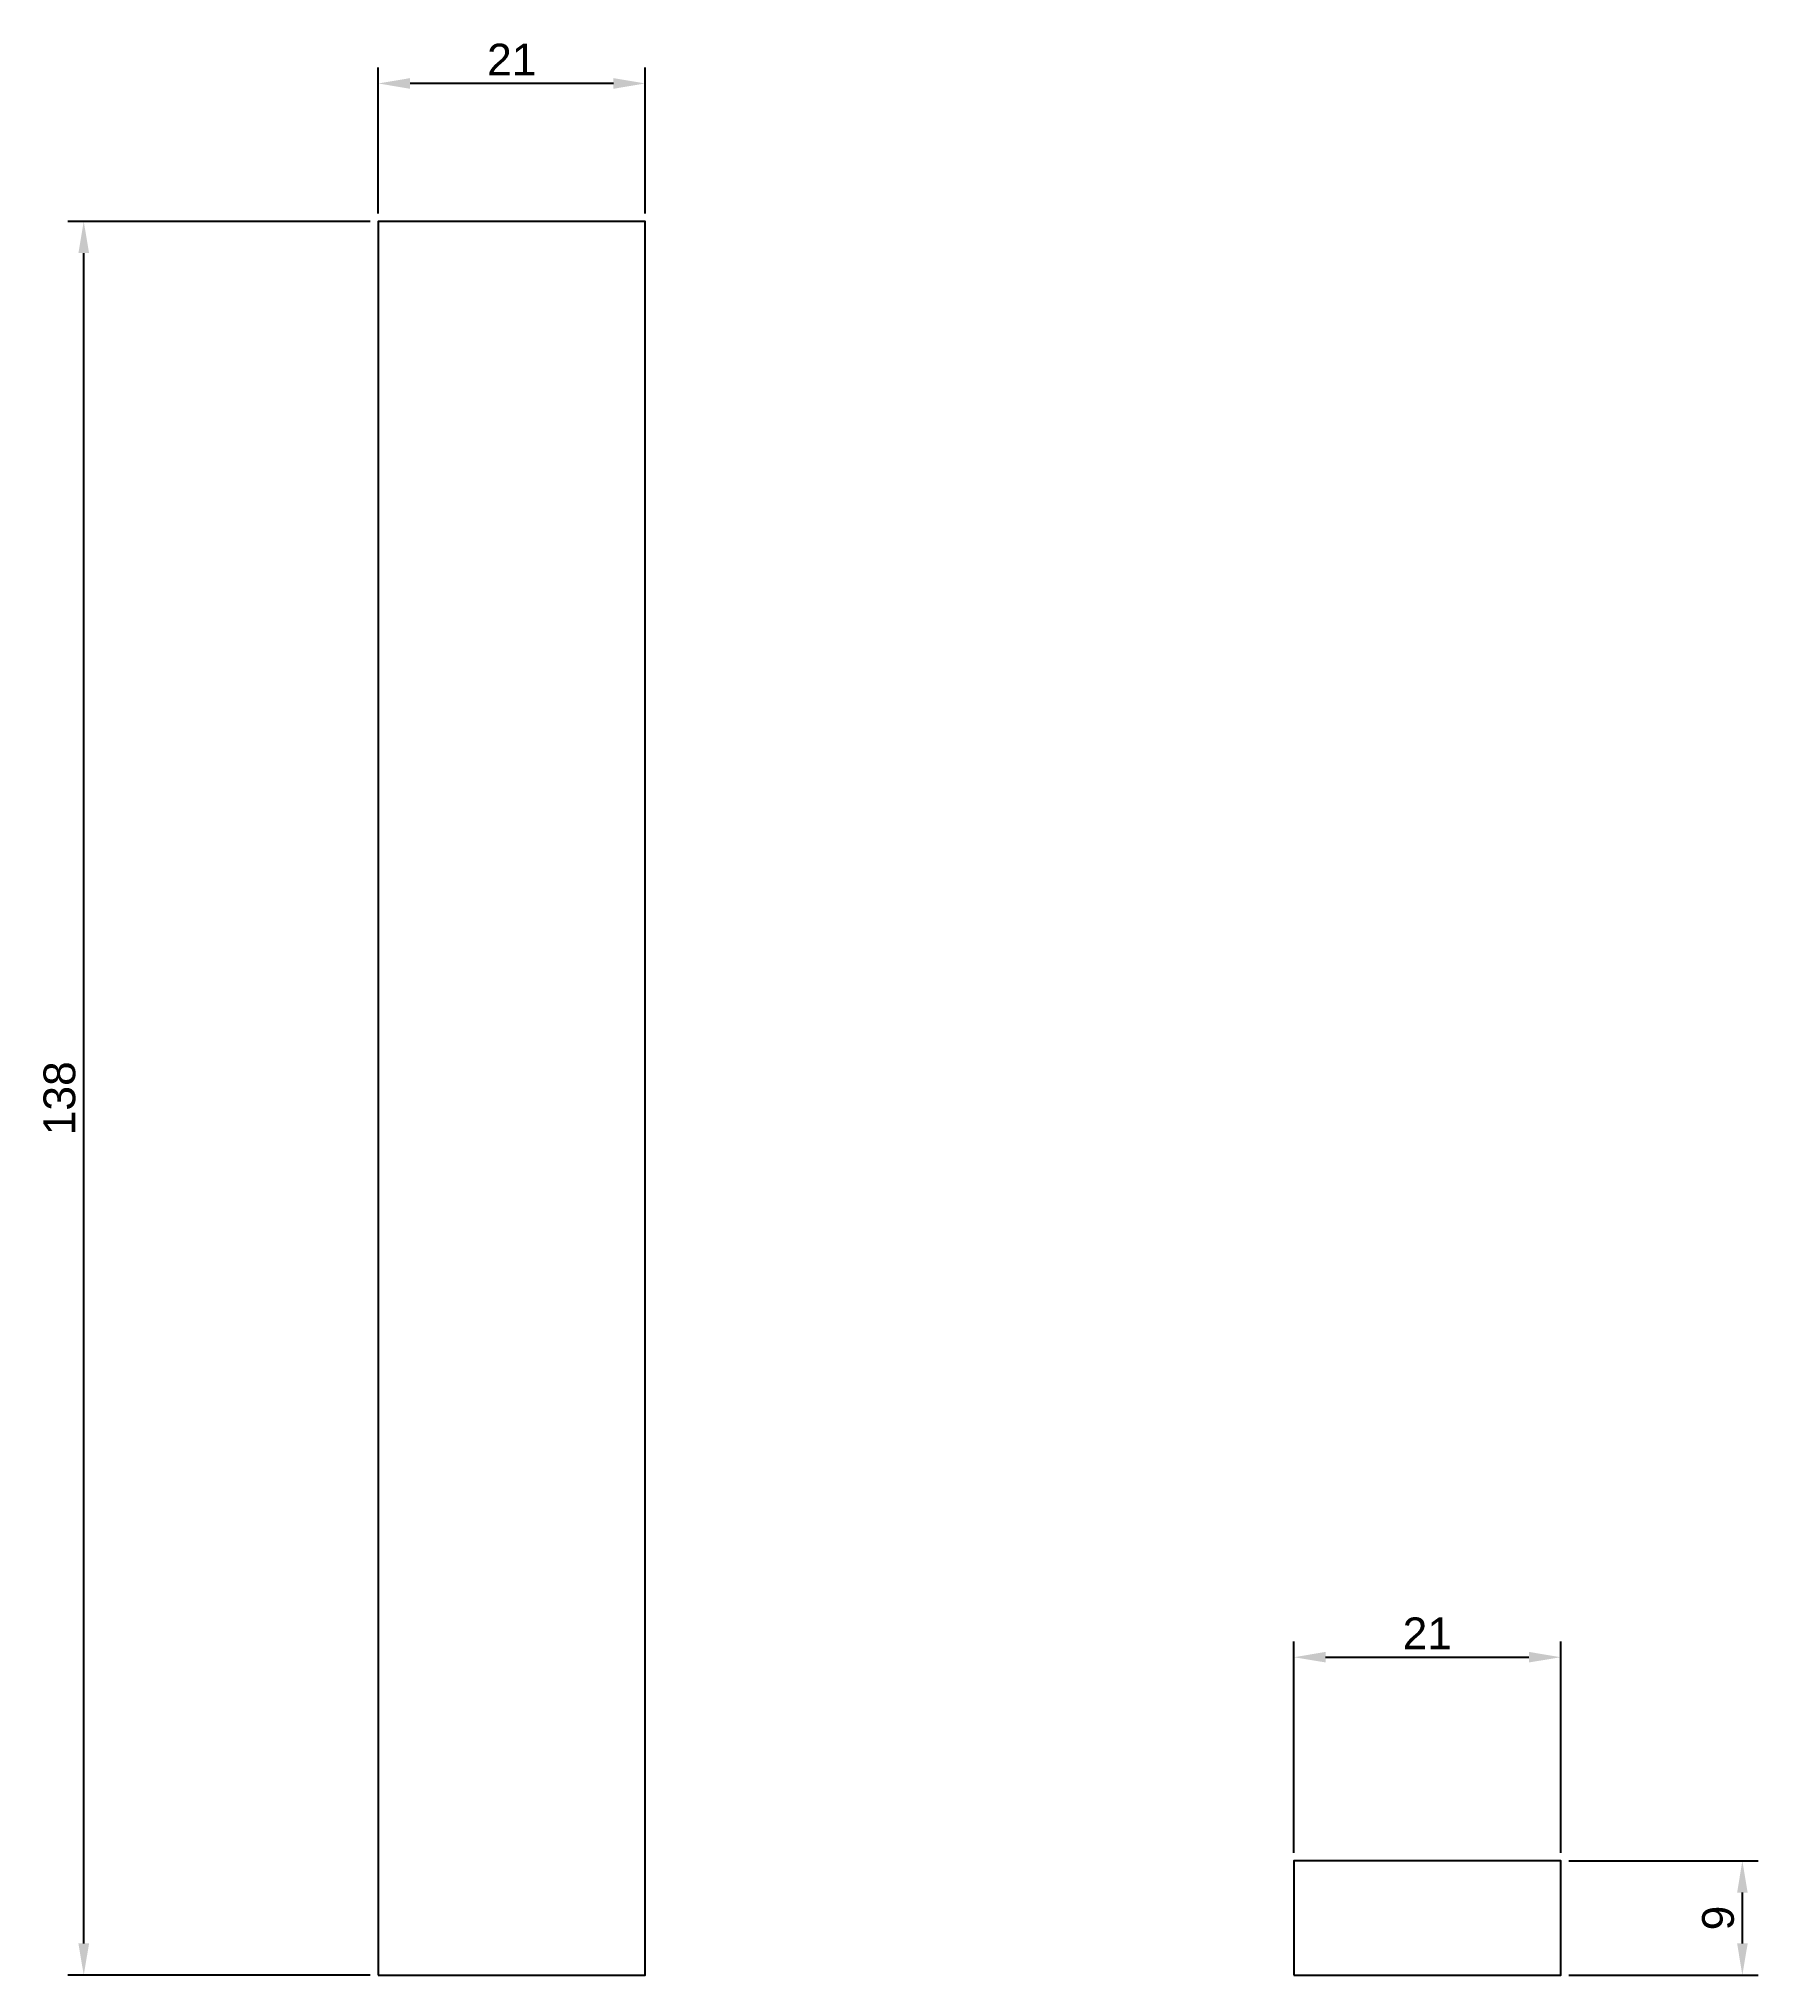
# Model space of a CAD drawing. Header units: millimetres. Extents: x 213 to 349, y 236 to 388.
import ezdxf

# ---------------------------------------------------------------- set-up
doc = ezdxf.new("R2010")
doc.units = ezdxf.units.MM
doc.layers.add('Clapa alba', color=7, linetype='Continuous')
doc.layers.add('Dim', color=100, linetype='Continuous')
doc.styles.get("Standard").update_dxf_attribs({"font": 'arial.ttf'})
doc.dimstyles.new('ISO-25', dxfattribs={"dimtxt": 2.5, "dimasz": 2.5, "dimexe": 1.25, "dimexo": 0.625, "dimtad": 1, "dimtxsty": 'Standard', "dimcen": 2.5, "dimadec": 0, "dimazin": 0, "dimtfac": 1, "dimtmove": 0, "dimatfit": 3, "dimfxl": 1, "dimarcsym": 0})

# ---------------------------------------------------------------- blocks, each defined once
blk = doc.blocks.new('*D2')
at = {"layer": 'Defpoints', "color": 0, "transparency": 16777216}
for p in [(217.04, 374.11), (240.22, 374.11), (240.22, 236.11)]:
    blk.add_point(p, dxfattribs=at)
at = {"layer": 'Dim', "color": 0, "lineweight": -2, "transparency": 16777216}
for p, q in [((239.59, 374.11), (215.79, 374.11)), ((217.04, 238.61), (217.04, 371.61)), ((239.59, 236.11), (215.79, 236.11))]:
    blk.add_line(p, q, dxfattribs=at)
at = {"layer": 'Dim', "color": 0, "transparency": 16777216}
for points in [[(216.62, 371.61), (217.46, 371.61), (217.04, 374.11)], [(216.62, 238.61), (217.46, 238.61), (217.04, 236.11)]]:
    blk.add_solid(points, dxfattribs=at)
at = {"layer": 'Dim', "color": 0, "transparency": 16777216, "insert": (215.14, 305.11), "char_height": 2.5, "attachment_point": 5, "rotation": 90}
blk.add_mtext('138', dxfattribs=at)
blk = doc.blocks.new('*D3')
at = {"layer": 'Defpoints', "color": 0, "transparency": 16777216}
for p in [(240.22, 384.96), (240.22, 374.11), (261.22, 374.11)]:
    blk.add_point(p, dxfattribs=at)
at = {"layer": 'Dim', "color": 0, "lineweight": -2, "transparency": 16777216}
for p, q in [((240.22, 374.73), (240.22, 386.21)), ((261.22, 374.73), (261.22, 386.21)), ((258.72, 384.96), (242.72, 384.96))]:
    blk.add_line(p, q, dxfattribs=at)
at = {"layer": 'Dim', "color": 0, "transparency": 16777216}
for points in [[(242.72, 385.38), (242.72, 384.54), (240.22, 384.96)], [(258.72, 385.38), (258.72, 384.54), (261.22, 384.96)]]:
    blk.add_solid(points, dxfattribs=at)
at = {"layer": 'Dim', "color": 0, "transparency": 16777216, "insert": (250.72, 386.84), "char_height": 2.5, "attachment_point": 5}
blk.add_mtext('21', dxfattribs=at)
blk = doc.blocks.new('*D4')
at = {"layer": 'Defpoints', "color": 0, "transparency": 16777216}
for p in [(333.26, 261.13), (312.26, 245.11), (333.26, 245.11)]:
    blk.add_point(p, dxfattribs=at)
at = {"layer": 'Dim', "color": 0, "lineweight": -2, "transparency": 16777216}
for p, q in [((312.26, 245.73), (312.26, 262.38)), ((333.26, 245.73), (333.26, 262.38)), ((314.76, 261.13), (330.76, 261.13))]:
    blk.add_line(p, q, dxfattribs=at)
at = {"layer": 'Dim', "color": 0, "transparency": 16777216}
for points in [[(314.76, 261.55), (314.76, 260.72), (312.26, 261.13)], [(330.76, 261.55), (330.76, 260.72), (333.26, 261.13)]]:
    blk.add_solid(points, dxfattribs=at)
at = {"layer": 'Dim', "color": 0, "transparency": 16777216, "insert": (322.76, 263.01), "char_height": 2.5, "attachment_point": 5}
blk.add_mtext('21', dxfattribs=at)
blk = doc.blocks.new('*D5')
at = {"layer": 'Defpoints', "color": 0, "transparency": 16777216}
for p in [(333.26, 245.11), (347.55, 245.11), (333.26, 236.11)]:
    blk.add_point(p, dxfattribs=at)
at = {"layer": 'Dim', "color": 0, "lineweight": -2, "transparency": 16777216}
for p, q in [((333.89, 245.11), (348.8, 245.11)), ((347.55, 238.61), (347.55, 242.61)), ((333.89, 236.11), (348.8, 236.11))]:
    blk.add_line(p, q, dxfattribs=at)
at = {"layer": 'Dim', "color": 0, "transparency": 16777216}
for points in [[(347.14, 242.61), (347.97, 242.61), (347.55, 245.11)], [(347.14, 238.61), (347.97, 238.61), (347.55, 236.11)]]:
    blk.add_solid(points, dxfattribs=at)
at = {"layer": 'Dim', "color": 0, "transparency": 16777216, "insert": (345.65, 240.61), "char_height": 2.5, "attachment_point": 5, "rotation": 90}
blk.add_mtext('9', dxfattribs=at)

msp = doc.modelspace()

# ---------------------------------------------------------------- linework, layer by layer
at = {"layer": 'Clapa alba'}
for points in [[(240.22, 236.106), (261.22, 236.106), (261.22, 374.106), (240.22, 374.106)], [(312.261, 236.106), (333.261, 236.106), (333.261, 245.106), (312.261, 245.106)]]:
    msp.add_lwpolyline(points, close=True, dxfattribs=at)

# ---------------------------------------------------------------- dimensions: what is measured, and where the dimension line sits
at = {"layer": 'Dim'}
for base, p1, p2, picture, middle in [((240.22, 384.958), (261.22, 374.106), (240.22, 374.106), '*D3', (250.72, 386.839)), ((333.261, 261.132), (312.261, 245.106), (333.261, 245.106), '*D4', (322.761, 263.012))]:
    dim = msp.add_linear_dim(base=base, p1=p1, p2=p2, dimstyle='ISO-25', dxfattribs=at)
    dim.commit()
    dim.dimension.update_dxf_attribs({"geometry": picture, "text_midpoint": middle})
for base, p1, p2, picture, middle in [((217.041, 374.106), (240.22, 236.106), (240.22, 374.106), '*D2', (215.138, 305.106)), ((347.553, 245.106), (333.261, 236.106), (333.261, 245.106), '*D5', (345.652, 240.606))]:
    dim = msp.add_linear_dim(base=base, p1=p1, p2=p2, angle=90, dimstyle='ISO-25', dxfattribs=at)
    dim.commit()
    dim.dimension.update_dxf_attribs({"geometry": picture, "text_midpoint": middle})

doc.saveas('drawing.dxf')
